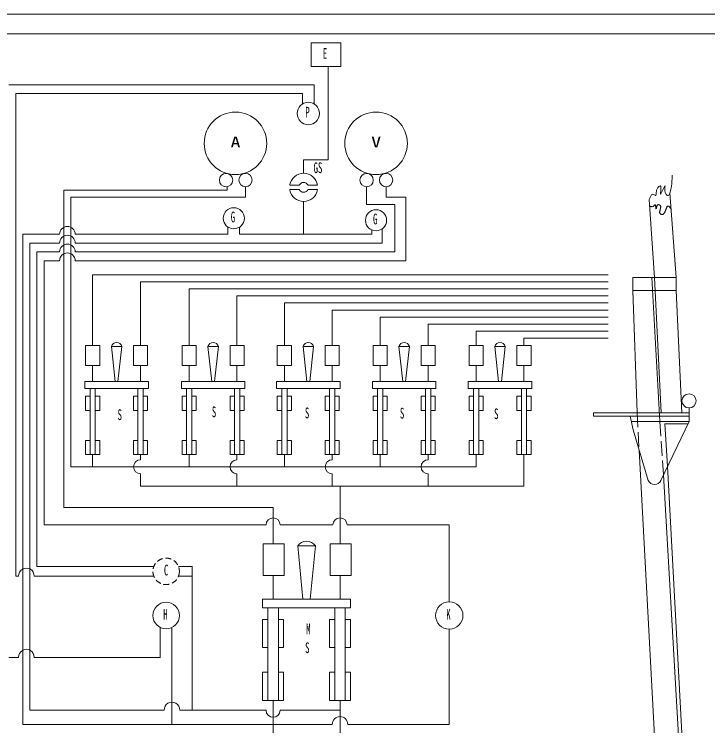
# Model space of a CAD drawing. Units: millimetres, scale not verified. Extents: x -20710 to 20710, y -14707 to 14707.
# Drawn here: x -882 to 6203, y 7438 to 14707 of the extents above; entities that cross this region are included whole.
import ezdxf
from ezdxf.enums import TextEntityAlignment as Align

# ---------------------------------------------------------------- set-up
doc = ezdxf.new("R2010")
doc.units = ezdxf.units.MM
doc.header["$LTSCALE"] = 50
doc.linetypes.add('DASHED1', pattern=[1.8, 1.2, -0.6])
doc.linetypes.add('DASHED3', pattern=[4, 3, -1])
doc.layers.add('0-0_0', color=3, linetype='Continuous', lineweight=18)
doc.layers.add('0-F_枠', color=3, linetype='Continuous', lineweight=18)
doc.styles.add('ＭＳ ゴシック', font='')
doc.styles.get('ＭＳ ゴシック').set_extended_font_data('MS Gothic')

msp = doc.modelspace()

# ---------------------------------------------------------------- linework, layer by layer
at = {"layer": '0-0_0'}
for p, q in [((2326, 13218.32), (2326, 14174.1)), ((-937.96, 13986.4), (2181.61, 13986.4)), ((2181.61, 13791.18), (2181.61, 13986.4)), ((-865.96, 13896.4), (2062.85, 13896.4)), ((-865.96, 8966.23), (-865.96, 13896.4)), ((2062.85, 13791.18), (2062.85, 13896.4)), ((2074, 13218.32), (2326, 13218.32)), ((2074, 13218.32), (2074, 13082.13)), ((1292.32, 12909.44), (1292.32, 12945.44)), ((1480.11, 12837.44), (1480.11, 12945.44)), ((2029.01, 12960.86), (1931.8, 12960.86)), ((2216.19, 12960.86), (2118.98, 12960.86)), ((2916.73, 12945.44), (2916.73, 12837.44)), ((-374.74, 12909.44), (1292.32, 12909.44)), ((-374.74, 12909.44), (-374.74, 9669.44)), ((1931.8, 12915.41), (2029.01, 12915.41)), ((2118.98, 12915.41), (2216.19, 12915.41)), ((5815.62, 12882.09), (5879.52, 12017.22)), ((-302.74, 12837.44), (1480.11, 12837.44)), ((-302.74, 10083.44), (-302.74, 12837.44)), ((2074, 12794.13), (2074, 12459.44)), ((2916.73, 12837.44), (3118.11, 12837.44)), ((3118.11, 12837.44), (3118.11, 12189.44)), ((5658.01, 12017.22), (5604.39, 12815.74)), ((1301.26, 12532.81), (1301.26, 12459.44)), ((1420.01, 12532.81), (1420.01, 12459.44)), ((2769.56, 12504.01), (2769.56, 12459.44)), ((2877.01, 12514.86), (2877.01, 12369.44)), ((-793.96, 7452.4), (-793.96, 12459.44)), ((-793.96, 12459.44), (-418.31, 12459.44)), ((-259.99, 12459.44), (1301.26, 12459.44)), ((1420.01, 12459.44), (2769.56, 12459.44)), ((-721.96, 12369.44), (-418.31, 12369.44)), ((-259.91, 12369.44), (2877.01, 12369.44)), ((-649.96, 12279.44), (-649.96, 9065.2)), ((-649.96, 12279.44), (-418.31, 12279.44)), ((-259.91, 12279.44), (3005.84, 12279.44)), ((-577.96, 9489.44), (-577.96, 12189.44)), ((-418.31, 12189.44), (-577.96, 12189.44)), ((-259.91, 12189.44), (3118.11, 12189.44)), ((-81.16, 11321.77), (-81.16, 12045.44)), ((5184, 12045.44), (-81.16, 12045.44)), ((5712.38, 10546.57), (5631.38, 12017.22)), ((5658.01, 12017.22), (5727.83, 10635.63)), ((408.44, 11973.44), (5184, 11973.44)), ((408.44, 11973.44), (408.44, 11321.77)), ((905.18, 11901.44), (5184, 11901.44)), ((905.18, 11901.44), (905.18, 11321.77)), ((5436.51, 11885.45), (5480.34, 10637.3)), ((5936.89, 10635.63), (5879.52, 11885.45)), ((1391.18, 11829.44), (5184, 11829.44)), ((1391.18, 11829.44), (1391.18, 11321.77)), ((1877.18, 11757.44), (5184, 11757.44)), ((1877.18, 11757.44), (1877.18, 11321.77)), ((2366.78, 11685.44), (5184, 11685.44)), ((2366.78, 11685.44), (2366.78, 11321.77)), ((2856.38, 11613.44), (5184, 11613.44)), ((2856.38, 11613.44), (2856.38, 11321.77)), ((3345.98, 11541.44), (5184, 11541.44)), ((3345.98, 11541.44), (3345.98, 11321.77)), ((3835.58, 11469.44), (5184, 11469.44)), ((3835.58, 11469.44), (3835.58, 11321.77)), ((4325.18, 11397.44), (5184, 11397.44)), ((4325.18, 11397.44), (4325.18, 11321.77)), ((109.64, 11314.07), (217.64, 11314.07)), ((109.64, 11314.07), (149.73, 10954.77)), ((217.64, 11314.07), (177.56, 10954.77)), ((1095.98, 11314.07), (1203.98, 11314.07)), ((1095.98, 11314.07), (1136.07, 10954.77)), ((1203.98, 11314.07), (1163.89, 10954.77)), ((2067.98, 11314.07), (2175.98, 11314.07)), ((2067.98, 11314.07), (2108.07, 10954.77)), ((2175.98, 11314.07), (2135.89, 10954.77)), ((3047.18, 11314.07), (3155.18, 11314.07)), ((3047.18, 11314.07), (3087.27, 10954.77)), ((3155.18, 11314.07), (3115.09, 10954.77)), ((4026.38, 11314.07), (4134.38, 11314.07)), ((4026.38, 11314.07), (4066.47, 10954.77)), ((4134.38, 11314.07), (4094.29, 10954.77)), ((-81.16, 11120.17), (-81.16, 10954.77)), ((408.44, 11120.17), (408.44, 10954.77)), ((905.18, 11120.17), (905.18, 10954.77)), ((1391.18, 11120.17), (1391.18, 10954.77)), ((1877.18, 11120.17), (1877.18, 10954.77)), ((2366.78, 11120.17), (2366.78, 10954.77)), ((2856.38, 11120.17), (2856.38, 10954.77)), ((3345.98, 11120.17), (3345.98, 10954.77)), ((3835.58, 11120.17), (3835.58, 10954.77)), ((4325.18, 11120.17), (4325.18, 10954.77)), ((-108.16, 10882.77), (-108.16, 10209.83)), ((-54.16, 10882.77), (-54.16, 10209.83)), ((381.44, 10882.77), (381.44, 10209.83)), ((435.44, 10882.77), (435.44, 10209.83)), ((878.18, 10882.77), (878.18, 10209.83)), ((932.18, 10882.77), (932.18, 10209.83)), ((1367.78, 10882.77), (1367.78, 10209.83)), ((1421.78, 10882.77), (1421.78, 10209.83)), ((1850.18, 10882.77), (1850.18, 10209.83)), ((1904.18, 10882.77), (1904.18, 10209.83)), ((2339.78, 10882.77), (2339.78, 10209.83)), ((2393.78, 10882.77), (2393.78, 10209.83)), ((2829.38, 10882.77), (2829.38, 10209.83)), ((2883.38, 10882.77), (2883.38, 10209.83)), ((3318.98, 10882.77), (3318.98, 10209.83)), ((3372.98, 10882.77), (3372.98, 10209.83)), ((3808.58, 10882.77), (3808.58, 10209.83)), ((3862.58, 10882.77), (3862.58, 10209.83)), ((4298.18, 10882.77), (4298.18, 10209.83)), ((4352.18, 10882.77), (4352.18, 10209.83)), ((5035.68, 10635.63), (5035.57, 10599.63)), ((6011.22, 10635.63), (5035.68, 10635.63)), ((6011.22, 10635.63), (6010.94, 10545.63)), ((6011.22, 10635.63), (6011.22, 10685.35)), ((6011.22, 10599.63), (5035.57, 10599.63)), ((6010.94, 10545.63), (5422.21, 10545.63)), ((5722.95, 9944.68), (6010.94, 10545.63)), ((5765.12, 10522.59), (5792.78, 10090.4)), ((5765.12, 10522.59), (5999.9, 10522.59)), ((5501.12, 10255.3), (5943.89, 2116.51)), ((-54.16, 10209.83), (-108.16, 10209.83)), ((-81.16, 10083.44), (-81.16, 10209.83)), ((435.44, 10209.83), (381.44, 10209.83)), ((408.44, 10155.44), (408.44, 10209.83)), ((932.18, 10209.83), (878.18, 10209.83)), ((905.18, 10083.44), (905.18, 10209.83)), ((1391.18, 10209.83), (1391.18, 10155.35)), ((1877.18, 10083.44), (1877.18, 10209.83)), ((2393.78, 10209.83), (2339.78, 10209.83)), ((2366.78, 10155.44), (2366.78, 10209.83)), ((2856.38, 10083.44), (2856.38, 10209.83)), ((3372.98, 10209.83), (3318.98, 10209.83)), ((3345.98, 10155.44), (3345.98, 10209.83)), ((3862.58, 10209.83), (3808.58, 10209.83)), ((3835.58, 10083.44), (3835.58, 10209.83)), ((4352.18, 10209.83), (4298.18, 10209.83)), ((4325.18, 9885.44), (4325.18, 10209.83)), ((-302.74, 10083.44), (3835.58, 10083.44)), ((408.44, 10011.44), (408.44, 9885.44)), ((1391.18, 10011.53), (1391.18, 9885.44)), ((2366.78, 10011.44), (2366.78, 9885.44)), ((3345.98, 10011.44), (3345.98, 9885.44)), ((408.44, 9885.44), (4325.18, 9885.44)), ((2446.04, 9885.44), (2446.04, 9298.1)), ((-374.74, 9669.44), (1762.04, 9669.44)), ((1762.04, 9298.1), (1762.04, 9669.44)), ((-577.96, 9489.44), (1690.04, 9489.44)), ((1834.04, 9489.44), (2374.04, 9489.44)), ((2518.04, 9489.44), (3562.04, 9489.44)), ((3562.04, 8704.01), (3562.04, 9489.44)), ((2014.04, 9275.72), (2194.04, 9275.72)), ((2014.04, 9275.72), (2067.19, 8731.97)), ((2194.04, 9275.72), (2140.9, 8731.97)), ((543.58, 9065.2), (-649.96, 9065.2)), ((934.04, 9065.2), (795.37, 9065.2)), ((934.04, 7596.4), (934.04, 9065.2)), ((-865.96, 8966.23), (-837.07, 8966.23)), ((-678.84, 8966.23), (543.58, 8966.23)), ((795.37, 8966.23), (934.04, 8966.23)), ((1762.04, 8974.1), (1762.04, 8731.97)), ((2446.04, 8974.1), (2446.04, 8731.97)), ((610.1, 8442.66), (610.1, 8136.4)), ((728.86, 8442.66), (728.86, 7452.4)), ((3562.04, 7452.4), (3562.04, 8424.39)), ((-937.96, 8136.4), (-837.07, 8136.4)), ((-678.84, 8136.4), (610.1, 8136.4)), ((1762.04, 7696.88), (1762.04, 6606.4)), ((2446.04, 7696.88), (2446.04, 5796.4)), ((-721.96, 7596.4), (649.74, 7596.4)), ((807.97, 7596.4), (1690.04, 7596.4)), ((1834.04, 7596.4), (2446.04, 7596.4)), ((-793.96, 7452.4), (2366.84, 7452.4)), ((2525.24, 7452.4), (3562.04, 7452.4))]:
    msp.add_line(p, q, dxfattribs=at)
at = {"layer": '0-0_0', "color": 1, "linetype": 'DASHED3'}
for p, q in [((5480.34, 10637.3), (5500.57, 10265.48)), ((5712.38, 10546.57), (5750.03, 10001.18))]:
    msp.add_line(p, q, dxfattribs=at)
at = {"layer": '0-0_0'}
for points in [[(2149.82, 14414.06), (2454.06, 14414.06), (2454.06, 14174.1), (2149.82, 14174.1)], [(5436.51, 11885.45), (5879.52, 11885.45), (5879.52, 12017.22), (5436.51, 12017.22)], [(-153.16, 11321.77), (-9.16, 11321.77), (-9.16, 11120.17), (-153.16, 11120.17)], [(336.44, 11321.77), (480.44, 11321.77), (480.44, 11120.17), (336.44, 11120.17)], [(833.18, 11321.77), (977.18, 11321.77), (977.18, 11120.17), (833.18, 11120.17)], [(1322.78, 11321.77), (1466.78, 11321.77), (1466.78, 11120.17), (1322.78, 11120.17)], [(1805.18, 11321.77), (1949.18, 11321.77), (1949.18, 11120.17), (1805.18, 11120.17)], [(2294.78, 11321.77), (2438.78, 11321.77), (2438.78, 11120.17), (2294.78, 11120.17)], [(2784.38, 11321.77), (2928.38, 11321.77), (2928.38, 11120.17), (2784.38, 11120.17)], [(3273.98, 11321.77), (3417.98, 11321.77), (3417.98, 11120.17), (3273.98, 11120.17)], [(3763.58, 11321.77), (3907.58, 11321.77), (3907.58, 11120.17), (3763.58, 11120.17)], [(4253.18, 11321.77), (4397.18, 11321.77), (4397.18, 11120.17), (4253.18, 11120.17)], [(-160.36, 10954.77), (487.64, 10954.77), (487.64, 10882.77), (-160.36, 10882.77)], [(825.98, 10954.77), (1473.98, 10954.77), (1473.98, 10882.77), (825.98, 10882.77)], [(1797.98, 10954.77), (2445.98, 10954.77), (2445.98, 10882.77), (1797.98, 10882.77)], [(2777.18, 10954.77), (3425.18, 10954.77), (3425.18, 10882.77), (2777.18, 10882.77)], [(3756.38, 10954.77), (4404.38, 10954.77), (4404.38, 10882.77), (3756.38, 10882.77)], [(1659.66, 9298.1), (1875.66, 9298.1), (1875.66, 8974.1), (1659.66, 8974.1)], [(2343.66, 9298.1), (2559.66, 9298.1), (2559.66, 8974.1), (2343.66, 8974.1)], [(1654.04, 8731.97), (2554.04, 8731.97), (2554.04, 8641.97), (1654.04, 8641.97)]]:
    msp.add_lwpolyline(points, close=True, dxfattribs=at)
for points in [[(5821.27, 12900.76), (5823.22, 12907.98), (5825.03, 12915.25), (5826.72, 12922.54), (5828.27, 12929.86), (5829.7, 12937.21), (5830.99, 12944.58), (5832.15, 12951.98), (5833.19, 12959.39), (5834.1, 12966.82), (5834.89, 12974.26), (5835.56, 12981.72), (5836.12, 12989.18), (5836.57, 12996.66), (5836.93, 13004.13), (5837.2, 13011.61), (5837.39, 13019.1), (5837.51, 13026.58), (5837.57, 13034.07), (5837.58, 13041.55), (5837.56, 13049.04), (5837.51, 13056.52), (5837.46, 13064.01)], [(2717.84, 12944.53), (2717.84, 12764.53), (3005.84, 12764.53), (3005.84, 12279.44)], [(5604.39, 12815.74), (5604.87, 12815.62), (5607.45, 12822.64), (5610.2, 12829.61), (5613.16, 12836.48), (5616.37, 12843.24), (5619.92, 12849.84), (5623.9, 12856.16), (5628.54, 12862.02), (5634.24, 12866.85), (5641.33, 12868.89), (5648.53, 12867.06), (5655, 12863.31), (5661.08, 12858.94), (5667.5, 12855.15), (5673.31, 12858.41), (5675.05, 12865.67), (5675.84, 12873.11), (5676.41, 12880.57), (5677.03, 12888.03), (5677.84, 12895.47), (5678.97, 12902.87), (5680.53, 12910.19), (5682.66, 12917.37), (5685.5, 12924.29), (5689.05, 12930.87), (5693.26, 12937.06), (5698.1, 12942.77), (5703.61, 12947.83), (5709.92, 12951.81), (5717.17, 12953.19), (5722.51, 12948.41), (5724.36, 12941.18), (5724.86, 12933.72), (5724.74, 12926.24), (5724.24, 12918.77), (5723.52, 12911.32), (5722.63, 12903.88), (5721.65, 12896.46), (5720.63, 12889.05)], [(5720.63, 12889.05), (5719.63, 12881.63), (5718.83, 12874.19), (5720.18, 12867.8), (5724.64, 12873.76), (5728.21, 12880.33), (5731.56, 12887.02), (5734.8, 12893.77), (5737.98, 12900.55), (5741.12, 12907.35), (5744.23, 12914.15), (5747.34, 12920.96), (5750.47, 12927.76), (5753.62, 12934.55), (5756.83, 12941.32), (5760.16, 12948.02), (5763.87, 12954.52), (5766.21, 12951.51), (5765.55, 12944.06), (5764.84, 12936.6), (5764.27, 12929.14), (5763.9, 12921.67), (5763.8, 12914.18), (5764.05, 12906.7), (5764.71, 12899.25), (5765.9, 12891.86), (5767.73, 12884.6), (5770.37, 12877.6), (5773.98, 12871.06), (5778.64, 12865.21), (5784.27, 12860.29), (5790.84, 12856.76), (5798.2, 12855.86), (5804.65, 12859.4), (5809, 12865.46), (5812.14, 12872.25), (5814.69, 12879.29), (5817.01, 12886.4), (5819.2, 12893.56), (5821.27, 12900.76)], [(5602.73, 12832.5), (5602.81, 12832.51), (5602.85, 12832.51), (5602.88, 12832.52), (5602.9, 12832.52), (5602.92, 12832.52), (5602.94, 12832.52), (5602.95, 12832.52), (5602.97, 12832.52), (5602.99, 12832.53), (5603, 12832.53), (5603.01, 12832.53), (5603.02, 12832.53), (5603.03, 12832.53), (5603.04, 12832.53), (5603.06, 12832.53), (5603.07, 12832.53), (5603.08, 12832.53), (5603.09, 12832.53), (5603.1, 12832.53), (5603.11, 12832.53), (5603.11, 12832.53), (5603.12, 12832.53), (5603.13, 12832.54), (5603.13, 12832.54), (5603.14, 12832.54), (5603.14, 12832.54), (5603.15, 12832.54), (5603.15, 12832.54), (5603.16, 12832.54), (5603.16, 12832.54), (5603.17, 12832.54), (5603.17, 12832.54), (5603.18, 12832.54), (5603.18, 12832.54), (5603.19, 12832.54), (5603.2, 12832.54), (5603.2, 12832.54), (5603.21, 12832.54), (5603.21, 12832.54)], [(5603.21, 12832.54), (5603.22, 12832.54), (5603.22, 12832.54), (5603.23, 12832.54), (5603.23, 12832.54), (5603.24, 12832.54), (5603.24, 12832.54), (5603.25, 12832.54), (5603.25, 12832.54), (5603.26, 12832.54), (5603.27, 12832.54)], [(5611.65, 12752.03), (5607.18, 12751.24), (5609.49, 12747.82), (5613.55, 12745.63), (5617.83, 12743.91), (5622.25, 12742.56), (5626.76, 12741.58), (5631.34, 12741.04), (5635.96, 12741.07), (5640.49, 12741.92), (5644.73, 12743.71), (5648.57, 12746.28), (5651.99, 12749.38), (5655.07, 12752.81), (5657.98, 12756.4), (5661.06, 12759.83), (5665.03, 12759.86), (5667.14, 12755.77), (5668.5, 12751.36), (5669.57, 12746.87), (5670.48, 12742.34), (5671.3, 12737.79), (5672.06, 12733.24), (5672.79, 12728.68), (5673.54, 12724.12), (5674.37, 12719.58), (5676.09, 12717.86), (5676.99, 12722.39), (5677.78, 12726.94), (5678.64, 12731.47), (5679.61, 12735.99), (5680.77, 12740.46), (5682.15, 12744.86), (5683.84, 12749.16), (5685.94, 12753.27), (5688.64, 12757.01), (5692.13, 12760.01), (5696.38, 12761.76), (5700.96, 12762.23), (5705.53, 12761.63)], [(5705.53, 12761.63), (5709.9, 12760.15), (5713.9, 12757.87), (5717.27, 12754.72), (5719.68, 12750.8), (5721.08, 12746.41), (5721.63, 12741.83), (5721.57, 12737.21), (5721.09, 12732.62), (5720.32, 12728.07), (5719.35, 12723.55), (5718.26, 12719.07), (5717.09, 12714.6), (5715.9, 12710.14), (5714.73, 12705.67), (5713.62, 12701.19), (5712.62, 12696.68), (5711.81, 12692.13), (5711.26, 12687.55), (5711.11, 12682.94), (5711.54, 12678.34), (5712.76, 12673.9), (5714.99, 12669.87), (5718.21, 12666.58), (5722.1, 12664.1), (5726.37, 12662.35), (5730.86, 12661.28), (5735.46, 12660.93), (5740.04, 12661.41), (5744.43, 12662.82), (5748.46, 12665.06), (5752.07, 12667.93), (5755.27, 12671.25), (5758.12, 12674.89), (5760.67, 12678.73), (5762.99, 12682.73), (5765.11, 12686.83), (5767.08, 12691.01), (5768.92, 12695.24), (5770.67, 12699.52)], [(5770.67, 12699.52), (5772.34, 12703.82), (5773.96, 12708.15), (5775.55, 12712.48), (5777.12, 12716.82), (5778.72, 12721.16), (5780.35, 12725.48), (5782.06, 12729.76), (5783.9, 12734), (5785.94, 12738.14), (5788.32, 12742.1), (5791.27, 12745.64), (5795.17, 12748.04), (5799.71, 12747.93), (5803.8, 12745.81), (5807.39, 12742.91), (5810.66, 12739.66), (5813.73, 12736.21), (5816.66, 12732.64), (5819.5, 12729), (5822.29, 12725.32), (5825.03, 12721.6), (5827.75, 12717.87)], [(-721.96, 7596.4), (-721.96, 12125.85), (-721.96, 12369.44)], [(-108.16, 10659.83), (-153.16, 10659.83), (-153.16, 10803.83), (-108.16, 10803.83)], [(-54.16, 10803.83), (-9.16, 10803.83), (-9.16, 10659.83), (-54.16, 10659.83)], [(381.44, 10659.83), (336.44, 10659.83), (336.44, 10803.83), (381.44, 10803.83)], [(435.44, 10803.83), (480.44, 10803.83), (480.44, 10659.83), (435.44, 10659.83)], [(878.18, 10659.83), (833.18, 10659.83), (833.18, 10803.83), (878.18, 10803.83)], [(932.18, 10803.83), (977.18, 10803.83), (977.18, 10659.83), (932.18, 10659.83)], [(1367.78, 10659.83), (1322.78, 10659.83), (1322.78, 10803.83), (1367.78, 10803.83)], [(1421.78, 10803.83), (1466.78, 10803.83), (1466.78, 10659.83), (1421.78, 10659.83)], [(1850.18, 10659.83), (1805.18, 10659.83), (1805.18, 10803.83), (1850.18, 10803.83)], [(1904.18, 10803.83), (1949.18, 10803.83), (1949.18, 10659.83), (1904.18, 10659.83)], [(2339.78, 10659.83), (2294.78, 10659.83), (2294.78, 10803.83), (2339.78, 10803.83)], [(2393.78, 10803.83), (2438.78, 10803.83), (2438.78, 10659.83), (2393.78, 10659.83)], [(2829.38, 10659.83), (2784.38, 10659.83), (2784.38, 10803.83), (2829.38, 10803.83)], [(2883.38, 10803.83), (2928.38, 10803.83), (2928.38, 10659.83), (2883.38, 10659.83)], [(3318.98, 10659.83), (3273.98, 10659.83), (3273.98, 10803.83), (3318.98, 10803.83)], [(3372.98, 10803.83), (3417.98, 10803.83), (3417.98, 10659.83), (3372.98, 10659.83)], [(3808.58, 10659.83), (3763.58, 10659.83), (3763.58, 10803.83), (3808.58, 10803.83)], [(3862.58, 10803.83), (3907.58, 10803.83), (3907.58, 10659.83), (3862.58, 10659.83)], [(4298.18, 10659.83), (4253.18, 10659.83), (4253.18, 10803.83), (4298.18, 10803.83)], [(4352.18, 10803.83), (4397.18, 10803.83), (4397.18, 10659.83), (4352.18, 10659.83)], [(5411.12, 10599.63), (5439.33, 10462.25), (5594.49, 9942.62)], [(-108.16, 10209.83), (-153.16, 10209.83), (-153.16, 10353.83), (-108.16, 10353.83)], [(-54.16, 10353.83), (-9.16, 10353.83), (-9.16, 10209.83), (-54.16, 10209.83)], [(381.44, 10209.83), (336.44, 10209.83), (336.44, 10353.83), (381.44, 10353.83)], [(435.44, 10353.83), (480.44, 10353.83), (480.44, 10209.83), (435.44, 10209.83)], [(878.18, 10209.83), (833.18, 10209.83), (833.18, 10353.83), (878.18, 10353.83)], [(932.18, 10353.83), (977.18, 10353.83), (977.18, 10209.83), (932.18, 10209.83)], [(1367.78, 10209.83), (1322.78, 10209.83), (1322.78, 10353.83), (1367.78, 10353.83)], [(1421.78, 10353.83), (1466.78, 10353.83), (1466.78, 10209.83), (1421.78, 10209.83), (1367.78, 10209.83)], [(1850.18, 10209.83), (1805.18, 10209.83), (1805.18, 10353.83), (1850.18, 10353.83)], [(1904.18, 10353.83), (1949.18, 10353.83), (1949.18, 10209.83), (1904.18, 10209.83), (1850.18, 10209.83)], [(2339.78, 10209.83), (2294.78, 10209.83), (2294.78, 10353.83), (2339.78, 10353.83)], [(2393.78, 10353.83), (2438.78, 10353.83), (2438.78, 10209.83), (2393.78, 10209.83)], [(2829.38, 10209.83), (2784.38, 10209.83), (2784.38, 10353.83), (2829.38, 10353.83)], [(2883.38, 10353.83), (2928.38, 10353.83), (2928.38, 10209.83), (2883.38, 10209.83), (2829.38, 10209.83)], [(3318.98, 10209.83), (3273.98, 10209.83), (3273.98, 10353.83), (3318.98, 10353.83)], [(3372.98, 10353.83), (3417.98, 10353.83), (3417.98, 10209.83), (3372.98, 10209.83)], [(3808.58, 10209.83), (3763.58, 10209.83), (3763.58, 10353.83), (3808.58, 10353.83)], [(3862.58, 10353.83), (3907.58, 10353.83), (3907.58, 10209.83), (3862.58, 10209.83)], [(4298.18, 10209.83), (4253.18, 10209.83), (4253.18, 10353.83), (4298.18, 10353.83)], [(4352.18, 10353.83), (4397.18, 10353.83), (4397.18, 10209.83), (4352.18, 10209.83)], [(6137.77, 4576.81), (6138.37, 4750.51), (6076.86, 4762.7), (5792.78, 10090.4)], [(6137.39, 2114.92), (6074.62, 4222.15), (6043.16, 4905.57), (5750.03, 10001.18)], [(1708.73, 7696.88), (1708.73, 8641.97), (1816.73, 8641.97), (1816.73, 7696.88)], [(2392.04, 7696.88), (2392.04, 8641.97), (2500.04, 8641.97), (2500.04, 7696.88)], [(1708.73, 8236.88), (1653.21, 8236.88), (1653.21, 8524.88), (1708.73, 8524.88)], [(1816.73, 8524.88), (1869.21, 8524.88), (1869.21, 8236.88), (1816.73, 8236.88)], [(2392.04, 8236.88), (2337.21, 8236.88), (2337.21, 8524.88), (2392.04, 8524.88)], [(2500.04, 8524.88), (2553.21, 8524.88), (2553.21, 8236.88), (2500.04, 8236.88)], [(1816.73, 7984.88), (1869.21, 7984.88), (1869.21, 7696.88), (1653.21, 7696.88), (1653.21, 7984.88), (1708.73, 7984.88)], [(2500.04, 7984.88), (2553.21, 7984.88), (2553.21, 7696.88), (2337.21, 7696.88), (2337.21, 7984.88), (2392.04, 7984.88)]]:
    msp.add_lwpolyline(points, dxfattribs=at)
for centre, radius in [((2122.23, 13693.4), 114.4), ((1377.78, 13388.29), 319.73), ((2814.4, 13388.29), 319.73), ((1281.22, 13012.71), 68.18), ((1480.11, 13013.62), 68.18), ((2717.84, 13012.71), 68.18), ((2916.73, 13013.62), 68.18), ((1360.63, 12623.02), 108), ((2813.9, 12602.49), 108), ((6011.22, 10757.31), 71.96), ((669.48, 8564.2), 135.27), ((3562.17, 8564.2), 139.81)]:
    msp.add_circle(centre, radius, dxfattribs=at)
at = {"layer": '0-0_0', "color": 1, "linetype": 'DASHED1'}
msp.add_circle((669.48, 9015.71), 135.27, dxfattribs=at)
at = {"layer": '0-0_0'}
for centre, radius, start, end in [((2074, 12938.13), 144, 9.0792, 170.9208), ((2074, 12938.13), 50.4, 26.79861, 153.20139), ((2074, 12938.13), 144, 189.0792, 350.9208), ((2074, 12938.13), 50.4, 206.79861, 333.20139), ((-339.11, 12459.44), 79.2, 0, 180), ((-339.11, 12369.44), 79.2, 0, 180), ((-339.11, 12279.44), 79.2, 0, 180), ((-339.11, 12189.44), 79.2, 0, 180), ((163.64, 11296.56), 56.77, 17.96126, 162.03874), ((1149.98, 11296.56), 56.77, 17.96126, 162.03874), ((2121.98, 11296.56), 56.77, 17.96126, 162.03874), ((3101.18, 11296.56), 56.77, 17.96126, 162.03874), ((4080.38, 11296.56), 56.77, 17.96126, 162.03874), ((408.44, 10083.44), 72, 90, 270), ((1394.83, 10083.4), 72.05, 92.90275, 267.09725), ((2366.78, 10083.44), 72, 90, 270), ((3345.98, 10083.44), 72, 90, 270), ((5658.25, 9972.97), 70.61, 205.44912, 336.38558), ((1762.04, 9489.44), 72, 360, 180), ((2446.04, 9489.44), 72, 360, 180), ((2104.04, 9213.78), 109.25, 34.53323, 145.46677), ((-757.96, 8969.9), 79.2, 357.33828, 182.66172), ((-757.96, 8140.08), 79.2, 357.33828, 182.66172), ((728.86, 7600.08), 79.2, 357.33828, 182.66172), ((1762.04, 7596.4), 72, 180, 0), ((2446.04, 7452.4), 79.2, 0, 180)]:
    msp.add_arc(centre, radius, start, end, dxfattribs=at)
at = {"layer": '0-F_枠'}
for p, q in [((20710.25, 14707.25), (-20710.25, 14707.25)), ((20510.25, 14507.25), (-20510.25, 14507.25))]:
    msp.add_line(p, q, dxfattribs=at)

# ---------------------------------------------------------------- texts
at = {"layer": '0-0_0', "color": 2, "style": 'ＭＳ ゴシック'}
for s, width, p in [('E', 0.6, (2270.69, 14219.08)), ('P', 0.6, (2090.98, 13618.4)), ('A', 1.35, (1327.78, 13313.29)), ('V', 1.35, (2764.4, 13313.29)), ('GS', 0.6, (2175.41, 13051.09)), ('G', 0.6, (1329.38, 12548.02)), ('G', 0.6, (2782.65, 12527.49)), ('S', 0.6, (1136.43, 10556.92)), ('S', 0.6, (2086.91, 10546.18)), ('S', 0.6, (3057.66, 10543.54)), ('S', 0.6, (173.18, 10527.84)), ('S', 0.6, (4019.98, 10537.62)), ('C', 0.6, (646.98, 8940.71)), ('H', 0.6, (639.76, 8489.2)), ('K', 0.6, (3530.92, 8489.2)), ('M', 0.6, (2099.6, 8340.13)), ('S', 0.6, (2089, 8147.72))]:
    msp.add_text(s, height=110, dxfattribs=dict(at, width=width)).set_placement(p, align=Align.BOTTOM_LEFT)

doc.saveas('drawing.dxf')
